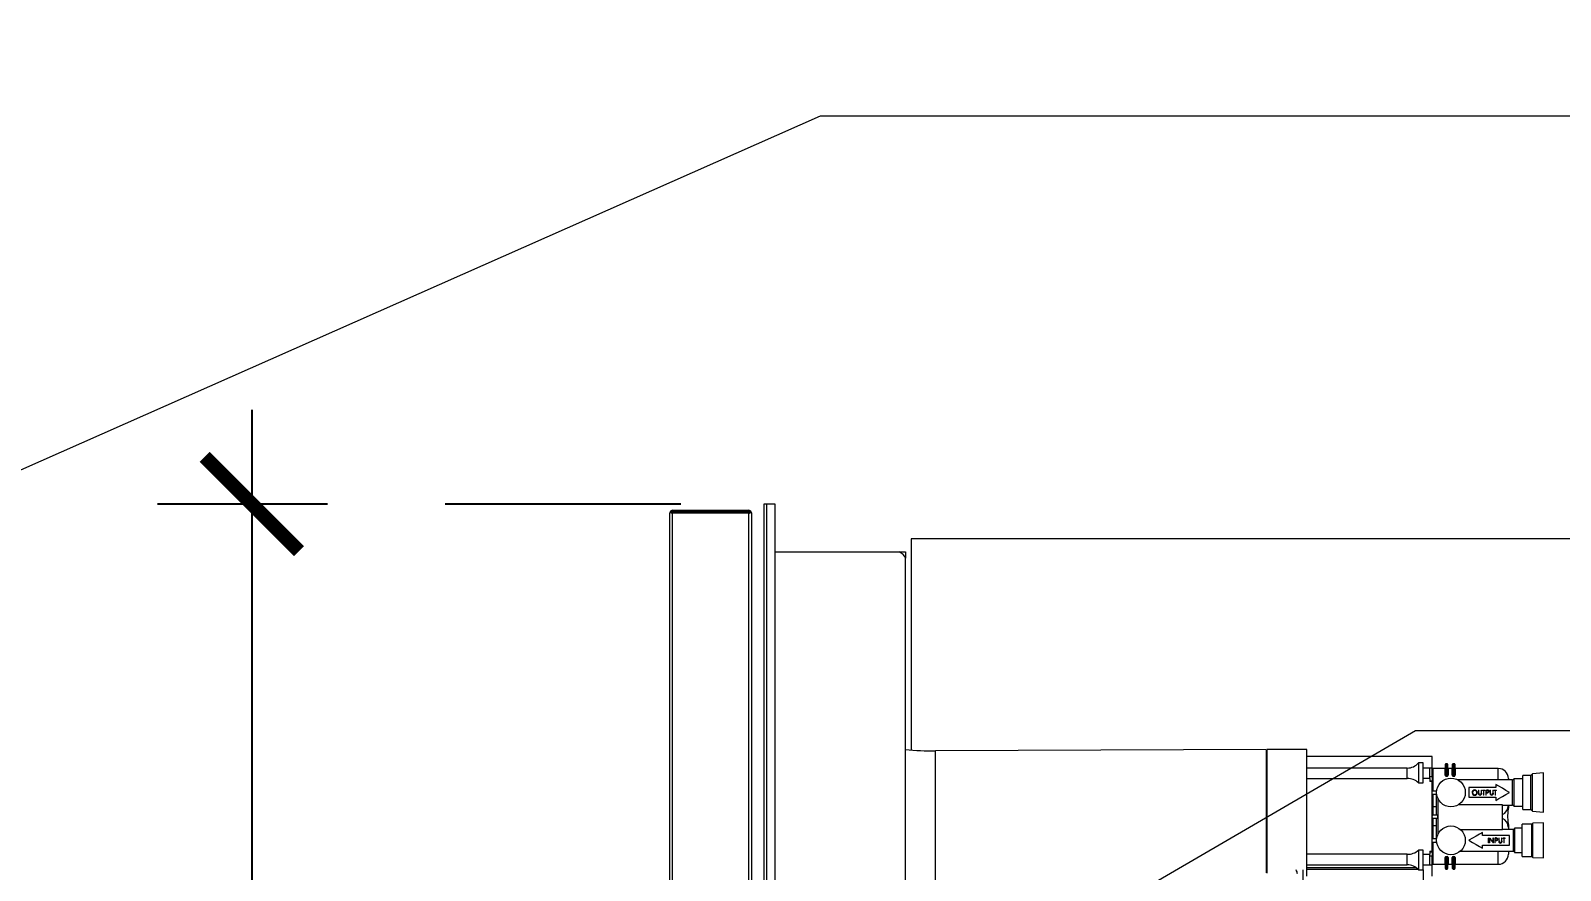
# Model space of a CAD drawing. Header units: inches. Extents: x -12478 to 399182, y -16583 to 525552.
# Drawn here: x 28387 to 29199, y -7132 to -6687 of the extents above; entities that cross this region are included whole.
import ezdxf

# ---------------------------------------------------------------- set-up
doc = ezdxf.new("R2010")
doc.units = ezdxf.units.IN
doc.header["$LTSCALE"] = 1000
doc.header["$MEASUREMENT"] = 0
doc.linetypes.add('HIDDEN2', pattern=[0.1875, 0.125, -0.0625])
doc.layers.add('A-DIM', color=9, linetype='Continuous')
doc.layers.add('ID-NOTES', color=3, linetype='Continuous', lineweight=0)
doc.styles.add('ZZ-Dim All', font='romans.shx', dxfattribs={"width": 0.8})
doc.dimstyles.new('DIM 0200', dxfattribs={"dimscale": 200, "dimtxt": 1, "dimasz": 0.8, "dimexe": 0.5, "dimexo": 1, "dimgap": 0.4, "dimtad": 1, "dimdec": 0, "dimrnd": 10, "dimdsep": 46, "dimtxsty": 'ZZ-Dim All', "dimblk1": 'ARCHTICK', "dimblk2": 'ARCHTICK', "dimsah": 1, "dimcen": 1, "dimdle": 0.5, "dimclrd": 256, "dimclre": 256, "dimclrt": 256, "dimadec": 0, "dimazin": 2, "dimtfac": 1, "dimtdec": 0, "dimtix": 1, "dimtmove": 2, "dimatfit": 2, "dimfxl": 1, "dimfxlon": 1, "dimtolj": 1, "dimtzin": 0, "dimlwd": -1, "dimlwe": -1, "dimarcsym": 0})
doc.dimstyles.new('DIM-100', dxfattribs={"dimscale": 50, "dimtxt": 1.25, "dimasz": 1, "dimexe": 1, "dimexo": 1, "dimgap": 0.6, "dimtad": 1, "dimdec": 0, "dimrnd": 5, "dimdsep": 46, "dimtxsty": 'ZZ-Dim All', "dimblk1": 'ARCHTICK', "dimblk2": 'ARCHTICK', "dimsah": 1, "dimcen": 1, "dimdle": 1, "dimclrd": 256, "dimclre": 8, "dimclrt": 256, "dimazin": 2, "dimtfac": 1, "dimtdec": 0, "dimtix": 1, "dimtmove": 2, "dimatfit": 2, "dimfxl": 0.1, "dimtolj": 1, "dimtzin": 0, "dimlwd": -1, "dimlwe": -1, "dimarcsym": 0})

# ---------------------------------------------------------------- blocks, each defined once
blk = doc.blocks.new('_ARCHTICK')
at = {"color": 0, "linetype": 'ByBlock', "const_width": 0.15}
blk.add_lwpolyline([(-0.5, -0.5), (0.5, 0.5)], dxfattribs=at)
blk = doc.blocks.new('*D613')
at = {"layer": 'A-DIM', "transparency": 16777216}
blk.add_line((28504.77, -6887.69), (28504.77, -9110.62), dxfattribs=at)
at = {"layer": 'A-DIM', "color": 8, "linetype": 'HIDDEN2', "transparency": 16777216}
for p, q in [((28732.47, -6937.69), (28454.77, -6937.69)), ((28796.18, -9060.62), (28454.77, -9060.62))]:
    blk.add_line(p, q, dxfattribs=at)
at = {"layer": 'Defpoints', "color": 0, "transparency": 16777216}
for p in [(28782.47, -6937.69, 0), (28504.77, -9060.62), (28846.18, -9060.62, 0)]:
    blk.add_point(p, dxfattribs=at)
at = {"layer": 'A-DIM', "transparency": 16777216, "xscale": 50, "yscale": 50, "zscale": 50}
for p, rotation in [((28504.77, -6937.69), 90), ((28504.77, -9060.62), 270)]:
    blk.add_blockref('_ARCHTICK', p, dxfattribs=dict(at, rotation=rotation))
at = {"layer": 'A-DIM', "color": 3, "transparency": 16777216, "insert": (28444.77, -7999.16), "char_height": 60, "attachment_point": 5, "rotation": 90, "style": 'ZZ-Dim All'}
blk.add_mtext('\\A1;2125', dxfattribs=at)
blk = doc.blocks.new('subzero-BI-36UG-S - RH side')
at = {"color": 7, "linetype": 'Continuous', "lineweight": 0}
for p, q in [((10.079, 49.895), (11.669, 49.895)), ((11.986, 50.026), (11.986, 40.886)), ((12.046, 50.026), (11.986, 50.026)), ((12.046, 40.886), (12.046, 50.026)), ((12.218, 50.026), (12.046, 50.026)), ((12.218, 40.886), (12.218, 50.026)), ((10.017, 40.395), (10.017, 49.833)), ((11.723, 49.865), (10.026, 49.865)), ((10.026, 49.865), (11.723, 49.865)), ((10.079, 40.393), (10.079, 49.835)), ((11.669, 49.835), (10.079, 49.835)), ((11.669, 40.393), (11.669, 49.835)), ((11.731, 40.395), (11.731, 49.833)), ((35.247, 49.296), (15.065, 49.296)), ((15.065, 49.296), (15.065, 44.89)), ((12.218, 49.026), (14.814, 49.026)), ((14.814, 49.026), (14.946, 49.026)), ((14.946, 49.026), (14.946, 48.894)), ((14.946, 41.113), (14.946, 48.894)), ((22.484, 44.9), (15.571, 44.87)), ((15.571, 43.502), (15.571, 44.87)), ((22.484, 44.9), (22.484, 42.324)), ((22.504, 44.83), (22.484, 44.83)), ((23.329, 44.9), (22.504, 44.9)), ((22.504, 43.502), (22.504, 44.9)), ((23.329, 43.502), (23.329, 44.9)), ((25.952, 44.752), (23.329, 44.752)), ((25.431, 44.511), (23.329, 44.511)), ((25.431, 44.293), (25.431, 44.511)), ((25.764, 44.621), (25.664, 44.621)), ((25.664, 44.621), (25.664, 44.204)), ((25.764, 44.204), (25.764, 44.621)), ((25.902, 44.511), (25.764, 44.511)), ((25.902, 44.519), (25.952, 44.519)), ((25.902, 44.519), (25.902, 44.511)), ((25.902, 44.293), (25.902, 44.511)), ((25.952, 44.519), (25.952, 44.752)), ((25.952, 44.333), (25.952, 44.519)), ((26.219, 44.502), (25.967, 44.502)), ((25.967, 44.502), (25.967, 44.038)), ((26.219, 44.36), (26.219, 44.502)), ((26.229, 44.437), (26.229, 44.592)), ((26.229, 44.415), (26.229, 44.437)), ((26.264, 44.602), (26.239, 44.602)), ((26.239, 44.602), (26.239, 44.444)), ((26.239, 44.444), (26.239, 44.408)), ((26.239, 44.444), (26.264, 44.444)), ((26.264, 44.444), (26.264, 44.602)), ((26.264, 44.408), (26.264, 44.444)), ((26.274, 44.592), (26.274, 44.437)), ((26.274, 44.437), (26.274, 44.415)), ((26.369, 44.502), (26.284, 44.502)), ((26.284, 44.502), (26.284, 44.36)), ((26.369, 44.36), (26.369, 44.502)), ((26.379, 44.437), (26.379, 44.592)), ((26.379, 44.415), (26.379, 44.437)), ((26.389, 44.602), (26.389, 44.444)), ((26.414, 44.602), (26.389, 44.602)), ((26.389, 44.444), (26.389, 44.408)), ((26.389, 44.444), (26.414, 44.444)), ((26.414, 44.444), (26.414, 44.602)), ((26.414, 44.408), (26.414, 44.444)), ((26.424, 44.592), (26.424, 44.437)), ((26.424, 44.437), (26.424, 44.415)), ((27.333, 44.502), (26.434, 44.502)), ((26.434, 44.502), (26.434, 44.36)), ((27.333, 44.264), (27.333, 44.502)), ((23.329, 44.293), (25.431, 44.293)), ((25.664, 44.204), (25.764, 44.204)), ((25.902, 44.293), (25.764, 44.293)), ((25.902, 44.333), (25.952, 44.333)), ((25.902, 44.293), (25.902, 44.229)), ((25.952, 44.238), (25.902, 44.238)), ((25.952, 44.229), (25.902, 44.229)), ((25.952, 44.333), (25.952, 44.238)), ((25.952, 44.229), (25.952, 44.238)), ((25.952, 42.775), (25.952, 44.229)), ((26.229, 44.38), (26.229, 44.415)), ((26.229, 44.367), (26.229, 44.38)), ((26.264, 44.408), (26.239, 44.408)), ((26.239, 44.408), (26.239, 44.373)), ((26.239, 44.373), (26.264, 44.373)), ((26.239, 44.373), (26.239, 44.338)), ((26.264, 44.338), (26.239, 44.338)), ((26.264, 44.373), (26.264, 44.408)), ((26.264, 44.338), (26.264, 44.373)), ((26.274, 44.415), (26.274, 44.38)), ((26.274, 44.38), (26.274, 44.367)), ((26.379, 44.38), (26.379, 44.415)), ((26.379, 44.367), (26.379, 44.38)), ((26.414, 44.408), (26.389, 44.408)), ((26.389, 44.408), (26.389, 44.373)), ((26.389, 44.373), (26.414, 44.373)), ((26.389, 44.373), (26.389, 44.338)), ((26.414, 44.338), (26.389, 44.338)), ((26.414, 44.373), (26.414, 44.408)), ((26.414, 44.338), (26.414, 44.373)), ((26.424, 44.415), (26.424, 44.38)), ((26.424, 44.38), (26.424, 44.367)), ((27.631, 44.264), (26.489, 44.264)), ((27.282, 44.167), (27.282, 44.102)), ((27.543, 44.292), (27.543, 44.264)), ((27.631, 43.739), (27.631, 44.264)), ((27.842, 44.288), (27.656, 44.288)), ((27.656, 44.288), (27.656, 43.715)), ((28.013, 44.359), (27.842, 44.359)), ((27.842, 44.002), (27.842, 44.359)), ((28.045, 44.392), (28.013, 44.359)), ((28.013, 44.002), (28.013, 44.359)), ((28.28, 44.415), (28.045, 44.392)), ((28.045, 43.612), (28.045, 44.392)), ((28.28, 43.589), (28.28, 44.415)), ((25.954, 43.966), (25.954, 44.038)), ((25.954, 44.038), (26.045, 44.038)), ((25.954, 43.966), (26.045, 43.966)), ((25.967, 43.966), (25.967, 43.7)), ((26.043, 43.538), (26.043, 43.966)), ((26.068, 43.882), (26.068, 43.122)), ((26.718, 44.102), (26.718, 43.902)), ((27.282, 44.102), (26.718, 44.102)), ((26.718, 43.902), (27.282, 43.902)), ((26.787, 43.999), (26.787, 43.999)), ((26.795, 43.999), (26.795, 43.999)), ((26.84, 44.053), (26.84, 44.053)), ((26.841, 44.043), (26.841, 44.043)), ((26.841, 43.955), (26.841, 43.955)), ((26.841, 43.945), (26.841, 43.945)), ((26.887, 43.999), (26.887, 43.999)), ((26.895, 43.999), (26.895, 43.999)), ((26.917, 44.051), (26.926, 44.051)), ((26.918, 44.051), (26.917, 44.051)), ((26.917, 43.988), (26.917, 43.988)), ((26.918, 44.051), (26.926, 44.051)), ((26.919, 43.966), (26.919, 43.966)), ((26.926, 44.051), (26.926, 44.051)), ((26.926, 43.989), (26.926, 43.989)), ((26.926, 43.975), (26.927, 43.975)), ((26.951, 43.955), (26.951, 43.955)), ((26.952, 43.945), (26.952, 43.945)), ((26.974, 43.972), (26.974, 43.972)), ((26.975, 44.051), (26.984, 44.051)), ((26.975, 44.051), (26.975, 44.051)), ((26.975, 44.051), (26.983, 44.051)), ((26.975, 43.989), (26.975, 43.989)), ((26.983, 44.051), (26.984, 44.051)), ((26.983, 43.988), (26.984, 43.988)), ((27, 44.051), (27.054, 44.051)), ((27, 44.051), (27, 44.051)), ((27, 44.051), (27.054, 44.051)), ((27.023, 44.041), (27, 44.041)), ((27, 44.041), (27, 44.041)), ((27.023, 44.041), (27, 44.041)), ((27.023, 44.041), (27.023, 44.041)), ((27.032, 43.947), (27.023, 43.947)), ((27.023, 43.947), (27.023, 43.947)), ((27.032, 43.947), (27.023, 43.947)), ((27.054, 44.041), (27.032, 44.041)), ((27.032, 44.041), (27.032, 44.041)), ((27.054, 44.041), (27.032, 44.041)), ((27.032, 43.947), (27.032, 43.947)), ((27.054, 44.051), (27.054, 44.051)), ((27.054, 44.041), (27.054, 44.041)), ((27.074, 44.051), (27.094, 44.051)), ((27.074, 44.051), (27.074, 44.051)), ((27.074, 44.051), (27.094, 44.051)), ((27.082, 43.947), (27.074, 43.947)), ((27.074, 43.947), (27.074, 43.947)), ((27.082, 43.947), (27.074, 43.947)), ((27.102, 44.041), (27.082, 44.041)), ((27.082, 44.041), (27.082, 44.041)), ((27.102, 44.041), (27.082, 44.041)), ((27.082, 44.005), (27.082, 44.005)), ((27.09, 43.995), (27.082, 43.995)), ((27.082, 43.995), (27.082, 43.995)), ((27.09, 43.995), (27.082, 43.995)), ((27.082, 43.947), (27.082, 43.947)), ((27.09, 43.995), (27.09, 43.995)), ((27.094, 44.051), (27.094, 44.051)), ((27.101, 44.005), (27.101, 44.005)), ((27.102, 44.041), (27.102, 44.041)), ((27.117, 44.049), (27.117, 44.049)), ((27.117, 43.997), (27.117, 43.997)), ((27.128, 44.023), (27.128, 44.023)), ((27.137, 44.023), (27.137, 44.023)), ((27.159, 44.051), (27.168, 44.051)), ((27.159, 44.051), (27.159, 44.051)), ((27.159, 44.051), (27.168, 44.051)), ((27.159, 43.988), (27.159, 43.988)), ((27.161, 43.966), (27.161, 43.966)), ((27.168, 44.051), (27.168, 44.051)), ((27.168, 43.989), (27.168, 43.989)), ((27.168, 43.975), (27.168, 43.975)), ((27.193, 43.955), (27.193, 43.955)), ((27.193, 43.945), (27.193, 43.945)), ((27.216, 43.972), (27.216, 43.972)), ((27.217, 44.051), (27.225, 44.051)), ((27.217, 44.051), (27.217, 44.051)), ((27.217, 44.051), (27.225, 44.051)), ((27.217, 43.989), (27.217, 43.989)), ((27.225, 44.051), (27.225, 44.051)), ((27.225, 43.988), (27.225, 43.988)), ((27.242, 44.051), (27.296, 44.051)), ((27.242, 44.051), (27.242, 44.051)), ((27.242, 44.051), (27.296, 44.051)), ((27.265, 44.041), (27.242, 44.041)), ((27.242, 44.041), (27.242, 44.041)), ((27.265, 44.041), (27.242, 44.041)), ((27.265, 44.041), (27.265, 44.041)), ((27.273, 43.947), (27.265, 43.947)), ((27.265, 43.947), (27.265, 43.947)), ((27.273, 43.947), (27.265, 43.947)), ((27.296, 44.041), (27.273, 44.041)), ((27.273, 44.041), (27.273, 44.041)), ((27.296, 44.041), (27.273, 44.041)), ((27.273, 43.947), (27.273, 43.947)), ((27.282, 43.902), (27.282, 43.837)), ((27.296, 44.051), (27.296, 44.051)), ((27.296, 44.041), (27.296, 44.041)), ((27.842, 43.644), (27.842, 44.002)), ((28.013, 43.644), (28.013, 44.002)), ((15.571, 42.134), (15.571, 43.502)), ((22.504, 42.319), (22.504, 43.502)), ((23.329, 42.252), (23.329, 43.502)), ((25.952, 43.502), (25.954, 43.502)), ((25.954, 43.538), (26.064, 43.538)), ((25.954, 43.466), (25.954, 43.538)), ((25.967, 43.7), (25.967, 43.538)), ((26.043, 43.7), (25.967, 43.7)), ((26.064, 43.538), (26.064, 43.466)), ((27.418, 43.743), (26.494, 43.743)), ((27.418, 43.223), (27.418, 43.743)), ((27.418, 43.739), (27.631, 43.739)), ((27.543, 43.739), (27.543, 43.726)), ((27.543, 43.726), (27.543, 43.674)), ((27.656, 43.715), (27.842, 43.715)), ((27.842, 43.644), (28.013, 43.644)), ((28.013, 43.644), (28.045, 43.612)), ((28.045, 43.612), (28.28, 43.589)), ((25.954, 43.466), (26.064, 43.466)), ((25.967, 43.466), (25.967, 43.303)), ((25.967, 43.303), (25.967, 43.038)), ((26.043, 43.303), (25.967, 43.303)), ((26.043, 43.038), (26.043, 43.466)), ((27.418, 43.223), (26.546, 43.223)), ((27.003, 43.102), (27.003, 43.167)), ((27.648, 43.227), (27.418, 43.227)), ((27.543, 43.33), (27.543, 43.278)), ((27.543, 43.278), (27.543, 43.227)), ((27.648, 42.777), (27.648, 43.227)), ((27.829, 43.255), (27.673, 43.255)), ((27.673, 43.255), (27.673, 42.749)), ((27.673, 42.752), (27.673, 43.252)), ((28.032, 43.337), (27.829, 43.337)), ((27.829, 43.002), (27.829, 43.337)), ((28.056, 43.362), (28.032, 43.337)), ((28.032, 43.002), (28.032, 43.337)), ((28.28, 43.366), (28.056, 43.362)), ((28.056, 42.642), (28.056, 43.362)), ((28.28, 42.638), (28.28, 43.366)), ((25.954, 42.966), (25.954, 43.038)), ((25.954, 43.038), (26.045, 43.038)), ((25.954, 42.966), (26.045, 42.966)), ((25.967, 42.966), (25.967, 42.502)), ((27.568, 43.102), (27.003, 43.102)), ((27.003, 42.902), (27.568, 42.902)), ((27.003, 42.837), (27.003, 42.902)), ((27.118, 43.051), (27.126, 43.051)), ((27.118, 43.051), (27.118, 43.051)), ((27.118, 43.051), (27.126, 43.051)), ((27.118, 42.948), (27.118, 42.947)), ((27.126, 42.948), (27.118, 42.948)), ((27.126, 42.947), (27.118, 42.947)), ((27.126, 43.051), (27.126, 43.051)), ((27.126, 42.948), (27.126, 42.947)), ((27.15, 43.051), (27.151, 43.051)), ((27.15, 43.051), (27.15, 43.051)), ((27.15, 43.051), (27.151, 43.051)), ((27.15, 42.948), (27.15, 42.947)), ((27.158, 42.948), (27.15, 42.948)), ((27.159, 42.947), (27.15, 42.947)), ((27.151, 43.051), (27.151, 43.051)), ((27.158, 43.03), (27.159, 43.03)), ((27.158, 42.948), (27.159, 42.947)), ((27.221, 43.051), (27.229, 43.051)), ((27.221, 43.051), (27.221, 43.051)), ((27.221, 43.051), (27.229, 43.051)), ((27.221, 42.968), (27.221, 42.968)), ((27.228, 42.948), (27.228, 42.947)), ((27.229, 42.948), (27.228, 42.948)), ((27.229, 42.947), (27.228, 42.947)), ((27.229, 43.051), (27.229, 43.051)), ((27.229, 42.948), (27.229, 42.947)), ((27.257, 43.051), (27.277, 43.051)), ((27.257, 43.051), (27.257, 43.051)), ((27.257, 43.051), (27.277, 43.051)), ((27.257, 42.948), (27.257, 42.947)), ((27.265, 42.948), (27.257, 42.948)), ((27.265, 42.947), (27.257, 42.947)), ((27.285, 43.041), (27.265, 43.041)), ((27.265, 43.041), (27.265, 43.041)), ((27.285, 43.041), (27.265, 43.041)), ((27.265, 43.005), (27.265, 43.005)), ((27.273, 42.996), (27.265, 42.996)), ((27.265, 42.996), (27.265, 42.996)), ((27.273, 42.996), (27.265, 42.996)), ((27.265, 42.948), (27.265, 42.947)), ((27.273, 42.996), (27.273, 42.996)), ((27.277, 43.051), (27.277, 43.051)), ((27.284, 43.005), (27.284, 43.005)), ((27.285, 43.041), (27.285, 43.041)), ((27.3, 42.997), (27.3, 42.997)), ((27.301, 43.049), (27.301, 43.049)), ((27.312, 43.023), (27.312, 43.023)), ((27.32, 43.023), (27.32, 43.023)), ((27.343, 42.988), (27.342, 42.988)), ((27.343, 43.051), (27.351, 43.051)), ((27.343, 43.051), (27.343, 43.051)), ((27.343, 43.051), (27.351, 43.051)), ((27.344, 42.966), (27.344, 42.966)), ((27.351, 43.051), (27.351, 43.051)), ((27.351, 42.989), (27.351, 42.989)), ((27.351, 42.975), (27.351, 42.975)), ((27.376, 42.954), (27.376, 42.954)), ((27.376, 42.945), (27.376, 42.945)), ((27.399, 42.972), (27.399, 42.972)), ((27.4, 43.051), (27.408, 43.051)), ((27.4, 43.051), (27.4, 43.051)), ((27.4, 43.051), (27.408, 43.051)), ((27.4, 42.989), (27.4, 42.989)), ((27.408, 43.051), (27.408, 43.051)), ((27.408, 42.988), (27.408, 42.988)), ((27.425, 43.051), (27.479, 43.051)), ((27.425, 43.051), (27.425, 43.051)), ((27.425, 43.051), (27.479, 43.051)), ((27.448, 43.041), (27.425, 43.041)), ((27.425, 43.041), (27.425, 43.041)), ((27.448, 43.041), (27.425, 43.041)), ((27.448, 43.041), (27.448, 43.041)), ((27.448, 42.948), (27.448, 42.947)), ((27.456, 42.948), (27.448, 42.948)), ((27.456, 42.947), (27.448, 42.947)), ((27.479, 43.041), (27.456, 43.041)), ((27.456, 43.041), (27.456, 43.041)), ((27.479, 43.041), (27.456, 43.041)), ((27.456, 42.948), (27.456, 42.947)), ((27.479, 43.051), (27.479, 43.051)), ((27.479, 43.041), (27.479, 43.041)), ((27.568, 42.902), (27.568, 43.102)), ((27.829, 42.666), (27.829, 43.002)), ((28.032, 42.666), (28.032, 43.002)), ((22.504, 42.82), (22.484, 42.82)), ((25.431, 42.711), (23.329, 42.711)), ((25.431, 42.493), (25.431, 42.711)), ((25.764, 42.799), (25.664, 42.799)), ((25.664, 42.799), (25.664, 42.383)), ((25.764, 42.383), (25.764, 42.799)), ((25.764, 42.711), (25.902, 42.711)), ((25.902, 42.775), (25.952, 42.775)), ((25.902, 42.775), (25.902, 42.711)), ((25.902, 42.765), (25.952, 42.765)), ((25.902, 42.493), (25.902, 42.711)), ((25.952, 42.671), (25.902, 42.671)), ((25.952, 42.765), (25.952, 42.775)), ((25.952, 42.765), (25.952, 42.671)), ((25.952, 42.485), (25.952, 42.671)), ((26.219, 42.502), (26.219, 42.644)), ((26.229, 42.624), (26.229, 42.636)), ((26.229, 42.589), (26.229, 42.624)), ((26.229, 42.567), (26.229, 42.589)), ((26.229, 42.412), (26.229, 42.567)), ((26.239, 42.666), (26.264, 42.666)), ((26.239, 42.666), (26.239, 42.631)), ((26.239, 42.631), (26.239, 42.596)), ((26.264, 42.631), (26.239, 42.631)), ((26.239, 42.596), (26.239, 42.56)), ((26.239, 42.596), (26.264, 42.596)), ((26.264, 42.56), (26.239, 42.56)), ((26.239, 42.56), (26.239, 42.402)), ((26.264, 42.631), (26.264, 42.666)), ((26.264, 42.596), (26.264, 42.631)), ((26.264, 42.56), (26.264, 42.596)), ((26.264, 42.402), (26.264, 42.56)), ((26.274, 42.636), (26.274, 42.624)), ((26.274, 42.624), (26.274, 42.589)), ((26.274, 42.589), (26.274, 42.567)), ((26.274, 42.567), (26.274, 42.412)), ((26.284, 42.644), (26.284, 42.502)), ((26.369, 42.502), (26.369, 42.644)), ((26.379, 42.624), (26.379, 42.636)), ((26.379, 42.589), (26.379, 42.624)), ((26.379, 42.567), (26.379, 42.589)), ((26.379, 42.412), (26.379, 42.567)), ((26.389, 42.666), (26.414, 42.666)), ((26.389, 42.666), (26.389, 42.631)), ((26.389, 42.631), (26.389, 42.596)), ((26.414, 42.631), (26.389, 42.631)), ((26.389, 42.596), (26.389, 42.56)), ((26.389, 42.596), (26.414, 42.596)), ((26.414, 42.56), (26.389, 42.56)), ((26.389, 42.56), (26.389, 42.402)), ((26.414, 42.631), (26.414, 42.666)), ((26.414, 42.596), (26.414, 42.631)), ((26.414, 42.56), (26.414, 42.596)), ((26.414, 42.402), (26.414, 42.56)), ((26.424, 42.636), (26.424, 42.624)), ((26.424, 42.624), (26.424, 42.589)), ((26.424, 42.589), (26.424, 42.567)), ((26.424, 42.567), (26.424, 42.412)), ((26.434, 42.644), (26.434, 42.502)), ((26.543, 42.777), (27.648, 42.777)), ((27.333, 42.502), (27.333, 42.777)), ((27.543, 42.777), (27.543, 42.712)), ((27.673, 42.749), (27.829, 42.749)), ((27.829, 42.666), (28.032, 42.666)), ((28.032, 42.666), (28.056, 42.642)), ((28.056, 42.642), (28.28, 42.638)), ((23.254, 41.671), (23.254, 42.384)), ((23.329, 42.493), (25.431, 42.493)), ((23.329, 42.434), (25.61, 42.434)), ((25.657, 42.391), (23.329, 42.391)), ((25.664, 42.383), (25.764, 42.383)), ((25.764, 42.493), (25.902, 42.493)), ((25.764, 42.383), (25.764, 42.172)), ((25.902, 42.493), (25.902, 42.485)), ((25.952, 42.485), (25.902, 42.485)), ((25.952, 42.252), (25.952, 42.485)), ((25.967, 42.502), (26.219, 42.502)), ((26.239, 42.402), (26.264, 42.402)), ((26.284, 42.502), (26.369, 42.502)), ((26.389, 42.402), (26.414, 42.402)), ((26.434, 42.502), (27.333, 42.502))]:
    blk.add_line(p, q, dxfattribs=at)
for points in [[(27.568, 44.002), (27.491, 44.046), (27.417, 44.089), (27.346, 44.13), (27.282, 44.167)], [(26.983, 43.988), (26.982, 43.968), (26.977, 43.959), (26.97, 43.951), (26.962, 43.946), (26.953, 43.945), (26.952, 43.945)], [(26.984, 43.988), (26.982, 43.969), (26.978, 43.959), (26.97, 43.951), (26.962, 43.946), (26.953, 43.945), (26.952, 43.945)], [(27.101, 44.005), (27.111, 44.006), (27.119, 44.008), (27.123, 44.011), (27.127, 44.015), (27.128, 44.021), (27.128, 44.023)], [(27.101, 44.005), (27.111, 44.006), (27.12, 44.008), (27.124, 44.012), (27.127, 44.017), (27.128, 44.022), (27.128, 44.023)], [(27.128, 44.023), (27.127, 44.03), (27.123, 44.035), (27.118, 44.039), (27.111, 44.04), (27.102, 44.041)], [(27.128, 44.023), (27.127, 44.03), (27.123, 44.035), (27.118, 44.039), (27.111, 44.04), (27.102, 44.041)], [(27.225, 43.988), (27.223, 43.969), (27.219, 43.959), (27.212, 43.951), (27.204, 43.946), (27.195, 43.945), (27.193, 43.945)], [(27.225, 43.988), (27.223, 43.968), (27.219, 43.959), (27.212, 43.951), (27.204, 43.946), (27.195, 43.945), (27.193, 43.945)], [(27.282, 43.837), (27.346, 43.874), (27.417, 43.915), (27.491, 43.958), (27.568, 44.002)], [(25.952, 43.691), (25.952, 43.693), (25.953, 43.695), (25.954, 43.696), (25.956, 43.698), (25.958, 43.699), (25.961, 43.7), (25.964, 43.7), (25.967, 43.7)], [(27.543, 43.33), (27.543, 43.33), (27.536, 43.416), (27.529, 43.502), (27.536, 43.588), (27.543, 43.673), (27.543, 43.674)], [(25.952, 43.312), (25.952, 43.311), (25.953, 43.309), (25.954, 43.307), (25.956, 43.306), (25.958, 43.305), (25.961, 43.304), (25.964, 43.304), (25.967, 43.303)], [(27.003, 43.167), (26.942, 43.131), (26.872, 43.091), (26.796, 43.047), (26.718, 43.002)], [(26.718, 43.002), (26.796, 42.956), (26.872, 42.913), (26.942, 42.872), (27.003, 42.837)], [(27.284, 43.005), (27.294, 43.005), (27.302, 43.007), (27.307, 43.011), (27.31, 43.015), (27.312, 43.021), (27.312, 43.023)], [(27.284, 43.005), (27.294, 43.005), (27.302, 43.008), (27.307, 43.011), (27.31, 43.015), (27.312, 43.021), (27.312, 43.023)], [(27.312, 43.023), (27.31, 43.03), (27.307, 43.036), (27.302, 43.039), (27.295, 43.04), (27.285, 43.041)], [(27.312, 43.023), (27.31, 43.03), (27.307, 43.036), (27.302, 43.039), (27.295, 43.04), (27.285, 43.041)], [(27.408, 42.988), (27.406, 42.968), (27.402, 42.958), (27.395, 42.951), (27.387, 42.946), (27.378, 42.945), (27.376, 42.945)]]:
    blk.add_lwpolyline(points, dxfattribs=at)
for centre in [(26.343, 44.002), (26.343, 43.002)]:
    blk.add_circle(centre, 0.3, dxfattribs=at)
for centre, radius, start, end in [((10.079, 49.833), 0.062, 90, 148.927), ((11.669, 49.833), 0.062, 31.073, 90), ((10.079, 49.833), 0.062, 148.927, 180), ((10.079, 49.833), 0.062, 148.927, 180), ((10.079, 49.897), 0.062, 211.073, 270), ((11.669, 49.897), 0.062, 270, 328.927), ((11.669, 49.833), 0.062, 0, 31.073), ((11.669, 49.833), 0.062, 0, 31.073), ((14.716, 48.796), 0.25, 23.0739, 66.9261), ((15.546, 50.482), 5.613, 263.8581, 270.25), ((25.431, 44.811), 0.3, 270, 320.7882), ((25.967, 44.517), 0.015, 180, 270), ((26.219, 44.512), 0.01, 270, 0), ((26.239, 44.592), 0.01, 90, 180), ((26.238, 44.435), 0.009, 82.7247, 170.078), ((26.264, 44.592), 0.01, 0, 90), ((26.265, 44.435), 0.009, 9.9293, 97.268), ((26.284, 44.512), 0.01, 180, 270), ((26.369, 44.512), 0.01, 270, 0), ((26.389, 44.592), 0.01, 90, 180), ((26.388, 44.435), 0.009, 82.732, 170.0707), ((26.414, 44.592), 0.01, 0, 90), ((26.415, 44.435), 0.009, 9.922, 97.2753), ((26.434, 44.512), 0.01, 180, 270), ((27.333, 44.292), 0.21, 0, 90), ((25.439, 43.964), 0.329, 46.9149, 91.3367), ((26.22, 44.369), 0.00894, 262.17, 349.049), ((26.255, 44.373), 0.0376, 199.0499, 245.5663), ((26.238, 44.417), 0.00893, 191.4445, 278.0148), ((26.238, 44.382), 0.00893, 191.4445, 278.0148), ((26.334, 44.387), 0.107, 190.6567, 207.2304), ((26.265, 44.417), 0.00893, 261.9926, 348.5481), ((26.265, 44.382), 0.00893, 261.9926, 348.5481), ((26.159, 44.39), 0.117, 333.4921, 348.6208), ((26.246, 44.375), 0.0412, 296.557, 338.8269), ((26.283, 44.369), 0.00894, 190.951, 277.83), ((26.37, 44.369), 0.00894, 262.1687, 349.0566), ((26.405, 44.373), 0.0376, 199.0461, 245.5668), ((26.388, 44.417), 0.00893, 191.4519, 278.0074), ((26.388, 44.382), 0.00893, 191.4519, 278.0074), ((26.494, 44.39), 0.117, 191.381, 206.5062), ((26.415, 44.417), 0.00893, 261.9852, 348.5555), ((26.415, 44.382), 0.00893, 261.9852, 348.5555), ((26.319, 44.387), 0.107, 332.7664, 349.3465), ((26.396, 44.375), 0.0412, 296.5553, 338.8285), ((26.433, 44.369), 0.00894, 190.951, 277.83), ((27.631, 44.289), 0.025, 270, 357.7076), ((26.84, 44), 0.0539, 90.1396, 181.0254), ((26.84, 44), 0.0539, 90.1481, 181.019), ((26.84, 43.998), 0.0535, 179.5715, 271.1174), ((26.84, 43.998), 0.0535, 179.5754, 271.1128), ((26.84, 43.999), 0.0448, 89.0639, 180.0539), ((26.84, 43.999), 0.0449, 89.0711, 180.0521), ((26.84, 43.999), 0.0445, 180.5008, 271.4506), ((26.84, 43.999), 0.0444, 180.5054, 271.4464), ((26.842, 44), 0.0537, 359.2699, 91.4979), ((26.842, 44), 0.0536, 359.2664, 91.4996), ((26.842, 43.998), 0.045, 0.8058, 91.2138), ((26.842, 43.998), 0.045, 0.8094, 91.2166), ((26.842, 43.998), 0.0536, 269.3266, 0.8614), ((26.842, 43.998), 0.0536, 269.3331, 0.8576), ((26.842, 43.999), 0.0445, 268.0646, 0.0836), ((26.842, 43.999), 0.0445, 268.1032, 0.0448), ((27.005, 43.985), 0.0877, 177.6599, 192.0201), ((27.005, 43.985), 0.0876, 177.6519, 192.0282), ((26.949, 43.976), 0.0314, 197.8356, 274.2256), ((26.949, 43.976), 0.0314, 197.8335, 274.227), ((27.075, 43.986), 0.149, 179.0328, 184.3985), ((27.075, 43.986), 0.149, 179.0313, 184.3977), ((26.95, 43.978), 0.0238, 188.5323, 272.3956), ((26.95, 43.978), 0.0237, 188.5407, 272.3789), ((26.951, 43.978), 0.0233, 269.6402, 346.4144), ((26.951, 43.978), 0.0234, 269.7087, 346.3426), ((26.884, 43.987), 0.0912, 351.1076, 1.3548), ((26.884, 43.986), 0.0906, 351.0694, 1.3974), ((27.095, 44.13), 0.135, 268.0395, 279.3158), ((27.095, 44.13), 0.134, 268.0182, 279.3342), ((27.096, 43.908), 0.143, 81.4932, 90.9866), ((27.096, 43.908), 0.143, 81.4991, 91.0001), ((27.112, 44.024), 0.0256, 357.5157, 76.6986), ((27.112, 44.024), 0.0256, 357.5274, 76.6844), ((27.111, 44.022), 0.0258, 281.781, 1.8877), ((27.111, 44.022), 0.0258, 281.7981, 1.8697), ((27.247, 43.985), 0.0877, 177.6626, 192.0235), ((27.247, 43.985), 0.0876, 177.6519, 192.0282), ((27.191, 43.976), 0.0314, 197.8356, 274.2256), ((27.191, 43.976), 0.0314, 197.8335, 274.227), ((27.316, 43.986), 0.149, 179.0328, 184.3985), ((27.316, 43.986), 0.149, 179.0313, 184.3977), ((27.192, 43.978), 0.0237, 188.5407, 272.3789), ((27.192, 43.978), 0.0238, 188.5323, 272.3956), ((27.193, 43.978), 0.0233, 269.6402, 346.4144), ((27.193, 43.978), 0.0234, 269.7023, 346.3518), ((27.125, 43.987), 0.0912, 351.1076, 1.3548), ((27.126, 43.986), 0.0907, 351.0703, 1.3882), ((25.965, 43.511), 0.0138, 143.1271, 179.9053), ((25.965, 43.492), 0.0138, 180.0947, 216.8729), ((27.342, 43.728), 0.2, 292.04, 359.2565), ((27.631, 43.714), 0.025, 2.2924, 90), ((27.342, 43.276), 0.2, 0.7435, 67.96), ((27.648, 43.252), 0.025, 270, 353.1079), ((27.278, 43.13), 0.134, 268.0254, 279.3404), ((27.278, 43.13), 0.134, 268.0239, 279.3389), ((27.28, 42.909), 0.142, 81.4773, 91.0352), ((27.279, 42.907), 0.143, 81.5247, 90.9842), ((27.295, 43.022), 0.0256, 281.7606, 1.9085), ((27.295, 43.022), 0.0256, 281.7311, 1.937), ((27.295, 43.024), 0.0254, 357.5177, 76.6996), ((27.295, 43.024), 0.0254, 357.5225, 76.6956), ((27.43, 42.985), 0.0875, 177.6601, 192.0182), ((27.43, 42.985), 0.0876, 177.6652, 192.0051), ((27.374, 42.976), 0.0313, 197.8534, 274.2358), ((27.374, 42.976), 0.0312, 197.8777, 274.2224), ((27.5, 42.986), 0.149, 179.0404, 184.3851), ((27.5, 42.986), 0.149, 179.0387, 184.3953), ((27.375, 42.978), 0.0239, 188.538, 272.3645), ((27.375, 42.978), 0.0239, 188.4825, 272.4154), ((27.374, 42.98), 0.0348, 273.2027, 14.2456), ((27.376, 42.978), 0.0235, 269.6249, 346.4357), ((27.376, 42.978), 0.0235, 269.6865, 346.359), ((27.309, 42.987), 0.091, 351.0739, 1.3752), ((27.309, 42.986), 0.0906, 351.0426, 1.4047), ((25.442, 43.032), 0.322, 268.1386, 313.6099), ((26.258, 42.629), 0.0412, 116.5737, 158.8101), ((26.22, 42.635), 0.00894, 10.9105, 97.835), ((26.344, 42.613), 0.117, 153.4923, 168.6262), ((26.238, 42.622), 0.00892, 81.9213, 168.5835), ((26.238, 42.587), 0.00892, 81.9213, 168.5835), ((26.238, 42.569), 0.009, 189.922, 277.2753), ((26.249, 42.631), 0.0376, 19.0577, 65.5585), ((26.169, 42.617), 0.107, 10.651, 27.2305), ((26.265, 42.622), 0.00892, 11.4239, 98.0713), ((26.265, 42.587), 0.00892, 11.4239, 98.0713), ((26.265, 42.569), 0.009, 262.732, 350.0707), ((26.283, 42.635), 0.00894, 82.165, 169.0895), ((26.408, 42.629), 0.0412, 116.5721, 158.815), ((26.37, 42.635), 0.00894, 10.9028, 97.8363), ((26.494, 42.613), 0.117, 153.4941, 168.6244), ((26.388, 42.622), 0.00892, 81.9287, 168.5761), ((26.388, 42.587), 0.00892, 81.9287, 168.5761), ((26.388, 42.569), 0.009, 189.9293, 277.268), ((26.399, 42.631), 0.0376, 19.054, 65.5622), ((26.319, 42.617), 0.107, 10.6478, 27.2337), ((26.415, 42.622), 0.00892, 11.4165, 98.0787), ((26.415, 42.587), 0.00892, 11.4165, 98.0787), ((26.415, 42.569), 0.009, 262.7247, 350.078), ((26.433, 42.635), 0.00894, 82.165, 169.0895), ((27.333, 42.712), 0.21, 270, 0), ((27.648, 42.752), 0.025, 6.8921, 90), ((25.431, 42.193), 0.3, 39.2118, 90), ((25.967, 42.487), 0.015, 90, 180), ((26.219, 42.492), 0.01, 0, 90), ((26.239, 42.412), 0.01, 180, 270), ((26.264, 42.412), 0.01, 270, 0), ((26.284, 42.492), 0.01, 90, 180), ((26.369, 42.492), 0.01, 0, 90), ((26.389, 42.412), 0.01, 180, 270), ((26.414, 42.412), 0.01, 270, 0), ((26.434, 42.492), 0.01, 90, 180)]:
    blk.add_arc(centre, radius, start, end, dxfattribs=at)
for centre, major_axis, ratio, start_param, end_param in [((26.919, 44.002), (0, 0.273), 0.004363, 1.390708, 1.621264), ((26.919, 44.002), (0, 0.263), 0.004363, 1.38394, 1.623188), ((26.925, 44.002), (0, 0.273), 0.004363, 4.663764, 4.892477), ((26.925, 44.002), (0, 0.263), 0.004363, 4.66191, 4.899246), ((26.976, 44.002), (0, 0.273), 0.004363, 1.390708, 1.619427), ((26.976, 44.002), (0, 0.263), 0.004363, 1.38394, 1.621282), ((26.982, 44.002), (0, 0.263), 0.004363, 4.660002, 4.899246), ((26.982, 44.002), (0, 0.273), 0.004363, 4.661928, 4.892477), ((27.001, 44.002), (0, 0.273), 0.004363, 1.390708, 1.427802), ((27.001, 44.002), (0, 0.263), 0.004363, 1.38394, 1.422145), ((27.024, 44.002), (0, 0.273), 0.004363, 1.427802, 1.77267), ((27.024, 44.002), (0, 0.263), 0.004363, 1.422145, 1.780299), ((27.03, 44.002), (0, 0.273), 0.004363, 4.510515, 4.855383), ((27.03, 44.002), (0, 0.263), 0.004363, 4.502886, 4.86104), ((27.053, 44.002), (0, 0.273), 0.004363, 4.855383, 4.892477), ((27.053, 44.002), (0, 0.263), 0.004363, 4.86104, 4.899246), ((27.075, 44.002), (0, 0.273), 0.004363, 1.390708, 1.77267), ((27.075, 44.002), (0, 0.263), 0.004363, 1.38394, 1.780299), ((27.081, 44.002), (0, 0.273), 0.004363, 4.724964, 4.855383), ((27.081, 44.002), (0, 0.263), 0.004363, 4.725279, 4.86104), ((27.26, 44.002), (21.652, -0.272), 0.000055, 1.578151, 1.579009), ((27.26, 44.002), (20.857, -0.262), 0.000055, 1.578431, 1.579324), ((27.081, 44.002), (0, 0.273), 0.004363, 4.510515, 4.688223), ((27.081, 44.002), (0, 0.263), 0.004363, 4.502886, 4.687469), ((27.16, 44.002), (0, 0.273), 0.004363, 1.390708, 1.621264), ((27.16, 44.002), (0, 0.263), 0.004363, 1.38394, 1.623188), ((27.167, 44.002), (0, 0.273), 0.004363, 4.663764, 4.892477), ((27.167, 44.002), (0, 0.263), 0.004363, 4.66191, 4.899246), ((27.218, 44.002), (0, 0.273), 0.004363, 1.390708, 1.619427), ((27.218, 44.002), (0, 0.263), 0.004363, 1.38394, 1.621282), ((27.224, 44.002), (0, 0.273), 0.004363, 4.661928, 4.892477), ((27.224, 44.002), (0, 0.263), 0.004363, 4.660002, 4.899246), ((27.243, 44.002), (0, 0.273), 0.004363, 1.390708, 1.427802), ((27.243, 44.002), (0, 0.263), 0.004363, 1.38394, 1.422145), ((27.266, 44.002), (0, 0.273), 0.004363, 1.427802, 1.77267), ((27.266, 44.002), (0, 0.263), 0.004363, 1.422145, 1.780299), ((27.272, 44.002), (0, 0.273), 0.004363, 4.510515, 4.855383), ((27.272, 44.002), (0, 0.263), 0.004363, 4.502886, 4.86104), ((27.295, 44.002), (0, 0.273), 0.004363, 4.855383, 4.892477), ((27.295, 44.002), (0, 0.263), 0.004363, 4.86104, 4.899246), ((27.119, 43.002), (0, 0.235), 0.004363, 1.362299, 1.804712), ((27.119, 43.002), (0, 0.225), 0.004363, 1.353089, 1.81511), ((27.125, 43.002), (0, 0.235), 0.004363, 4.478473, 4.920886), ((27.125, 43.002), (0, 0.225), 0.004363, 4.468075, 4.930096), ((27.151, 43.002), (0, 0.235), 0.004363, 1.362299, 1.804712), ((27.151, 43.002), (0, 0.225), 0.004363, 1.353089, 1.81511), ((27.191, 43.002), (-0.197, 0.235), 0.003342, 4.563417, 4.918081), ((27.191, 43.002), (-0.189, 0.225), 0.003342, 4.556325, 4.927291), ((27.184, 43.002), (-0.189, 0.225), 0.003342, 1.441802, 1.812305), ((27.158, 43.002), (0, 0.225), 0.004363, 4.468075, 4.838578), ((27.158, 43.002), (0, 0.235), 0.004363, 4.478473, 4.832663), ((27.184, 43.002), (-0.197, 0.235), 0.003342, 1.447717, 1.801907), ((27.222, 43.002), (0, 0.235), 0.004363, 1.362299, 1.716963), ((27.222, 43.002), (0, 0.225), 0.004363, 1.353089, 1.724055), ((27.228, 43.002), (0, 0.235), 0.004363, 4.478473, 4.920886), ((27.228, 43.002), (0, 0.225), 0.004363, 4.468075, 4.930096), ((27.258, 43.002), (0, 0.235), 0.004363, 1.362299, 1.804712), ((27.258, 43.002), (0, 0.225), 0.004363, 1.353089, 1.81511), ((27.264, 43.002), (0, 0.235), 0.004363, 4.726283, 4.879113), ((27.264, 43.002), (0, 0.225), 0.004363, 4.726709, 4.886797), ((27.443, 43.002), (18.672, -0.235), 0.000055, 1.579324, 1.580328), ((27.443, 43.002), (17.877, -0.225), 0.000055, 1.579703, 1.580754), ((27.264, 43.002), (0, 0.235), 0.004363, 4.478473, 4.685063), ((27.264, 43.002), (0, 0.225), 0.004363, 4.468075, 4.684042), ((27.344, 43.002), (0, 0.235), 0.004363, 1.362299, 1.629325), ((27.344, 43.002), (0, 0.225), 0.004363, 1.353089, 1.63193), ((27.35, 43.002), (0, 0.235), 0.004363, 4.655998, 4.920886), ((27.35, 43.002), (0, 0.225), 0.004363, 4.653489, 4.930096), ((27.401, 43.002), (0, 0.235), 0.004363, 1.362299, 1.627197), ((27.401, 43.002), (0, 0.225), 0.004363, 1.353089, 1.629707), ((27.407, 43.002), (0, 0.235), 0.004363, 4.65387, 4.920886), ((27.407, 43.002), (0, 0.225), 0.004363, 4.651263, 4.930096), ((27.426, 43.002), (0, 0.235), 0.004363, 1.362299, 1.404072), ((27.426, 43.002), (0, 0.225), 0.004363, 1.353089, 1.396388), ((27.449, 43.002), (0, 0.235), 0.004363, 1.404072, 1.804712), ((27.449, 43.002), (0, 0.225), 0.004363, 1.396388, 1.81511), ((27.455, 43.002), (0, 0.235), 0.004363, 4.478473, 4.879113), ((27.455, 43.002), (0, 0.225), 0.004363, 4.468075, 4.886797), ((27.478, 43.002), (0, 0.235), 0.004363, 4.879113, 4.920886), ((27.478, 43.002), (0, 0.225), 0.004363, 4.886797, 4.930096), ((22.994, 42.235), (0, 0.236), 0.635222, 5.007555, 5.399221)]:
    blk.add_ellipse(centre, major_axis=major_axis, ratio=ratio, start_param=start_param, end_param=end_param, dxfattribs=at)

msp = doc.modelspace()

# ---------------------------------------------------------------- block references
at = {"xscale": 25.4, "yscale": 25.4, "zscale": 25.4}
msp.add_blockref('subzero-BI-36UG-S - RH side', (28472.15, -8208.35, 0), dxfattribs=at)

# ---------------------------------------------------------------- dimensions: what is measured, and where the dimension line sits
at = {"layer": 'A-DIM'}
dim = msp.add_linear_dim(base=(28504.77, -9060.62), p1=(28782.47, -6937.69, 0), p2=(28846.18, -9060.62, 0), angle=90, dimstyle='DIM-100', override={"dimtxt": 1.2, "dimclrt": 3}, dxfattribs=at)
dim.commit()
dim.dimension.update_dxf_attribs({"geometry": '*D613', "text_midpoint": (28444.77, -7999.16)})

# ---------------------------------------------------------------- leaders
at = {"layer": 'ID-NOTES'}
for points in [[(25580.22, -6981.61, -751.69), (28810.46, -6102.32, -751.69), (29753.11, -6102.32, -751.69)], [(26198.04, -7885.54, -751.69), (28806.69, -6731.73, -751.69), (29749.34, -6731.73, -751.69)], [(27713.82, -7877.23, -751.69), (29122.51, -7057.8, -751.69), (29749.34, -7057.8, -751.69)]]:
    msp.add_leader(points, dimstyle='DIM 0200', override={"dimasz": 0.2, "dimtad": 0, "dimclrd": 8}, dxfattribs=at)

doc.saveas('drawing.dxf')
